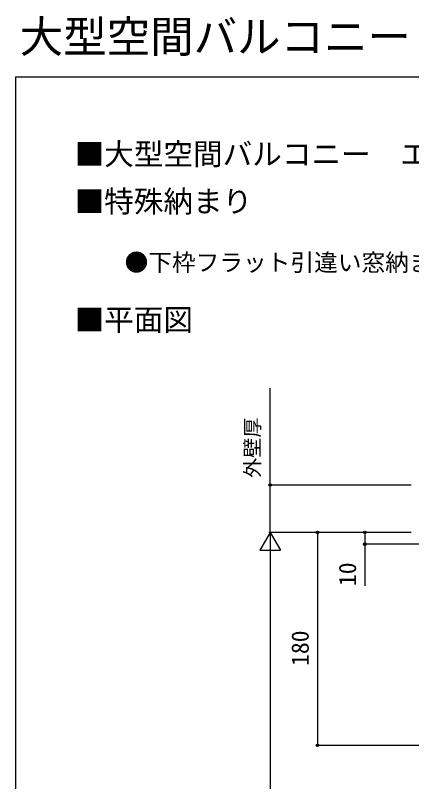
# Model space of a CAD drawing. Units: millimetres, scale not verified. Extents: x -875 to 875, y -1304 to 1298.
# Drawn here: x -875 to -540, y 650 to 1298 of the extents above; entities that cross this region are included whole.
import ezdxf
from ezdxf.enums import TextEntityAlignment as Align

# ---------------------------------------------------------------- set-up
doc = ezdxf.new("R2010")
doc.units = ezdxf.units.MM
doc.header["$LTSCALE"] = 8
for name, color, linetype in [('0-2_USER1', 3, 'Continuous'), ('0-6_YKK_D', 6, 'Continuous'), ('0-7_YKK_ZWAK', 7, 'Continuous')]:
    doc.layers.add(name, color=color, linetype=linetype)
doc.styles.add('ＭＳ ゴシック', font='')
doc.styles.get('ＭＳ ゴシック').set_extended_font_data('MS Gothic')

msp = doc.modelspace()

# ---------------------------------------------------------------- linework, layer by layer
at = {"layer": '0-6_YKK_D'}
for p, q in [((-540.874, 900.9), (-660.868, 900.9)), ((-659.868, 860.9), (-668.618, 845.745)), ((-540.874, 860.9), (-660.868, 860.9)), ((-540.874, 860.9), (-660.868, 860.9)), ((-659.868, 860.9), (-651.118, 845.745)), ((-659.868, 860.9), (-659.868, 830.589)), ((-540.874, 860.9), (-620.868, 860.9)), ((-619.868, 860.9), (-619.868, 680.9)), ((-540.874, 860.9), (-580.869, 860.9)), ((-467.7, 850.9), (-580.869, 850.9)), ((-668.618, 845.745), (-651.118, 845.745)), ((-659.868, 843.4), (-659.868, 228.4)), ((-475.536, 680.9), (-620.868, 680.9))]:
    msp.add_line(p, q, dxfattribs=at)
for points in [[(-659.868, 860.9), (-659.868, 900.9), (-659.868, 982.774)], [(-579.869, 860.9), (-579.869, 850.9), (-579.869, 815.6)]]:
    msp.add_lwpolyline(points, dxfattribs=at)
for centre in [(-659.868, 900.9), (-619.868, 860.9), (-579.869, 860.9), (-579.869, 850.9), (-619.868, 680.9)]:
    msp.add_circle(centre, 1.075, dxfattribs=at)
at = {"layer": '0-7_YKK_ZWAK'}
for q in [(-875, -1304.1), (875, 1245.9)]:
    msp.add_line((-875, 1245.9), q, dxfattribs=at)

# ---------------------------------------------------------------- texts
at = {"layer": '0-2_USER1', "style": 'ＭＳ ゴシック'}
for s, height, p in [('大型空間バルコニー エアキューブ', 26.91, (-871.336, 1258.279)), ('■大型空間バルコニー  エアキューブ', 18.33, (-825, 1165.9)), ('■特殊納まり', 18.33, (-825, 1125.9)), ('●下枠フラット引違い窓納まり', 14.66, (-782.727, 1077.264)), ('■平面図', 18.33, (-825, 1025.9))]:
    msp.add_text(s, height=height, dxfattribs=at).set_placement(p, align=Align.BOTTOM_LEFT)
at = {"layer": '0-6_YKK_D', "style": 'ＭＳ ゴシック'}
for s, height, p in [('外壁厚', 12.46, (-664.896, 906.944)), ('10', 14.66, (-582.869, 815.532)), ('180', 14.66, (-622.868, 748.059))]:
    msp.add_text(s, height=height, rotation=90, dxfattribs=at).set_placement(p, align=Align.BOTTOM_LEFT)

doc.saveas('drawing.dxf')
